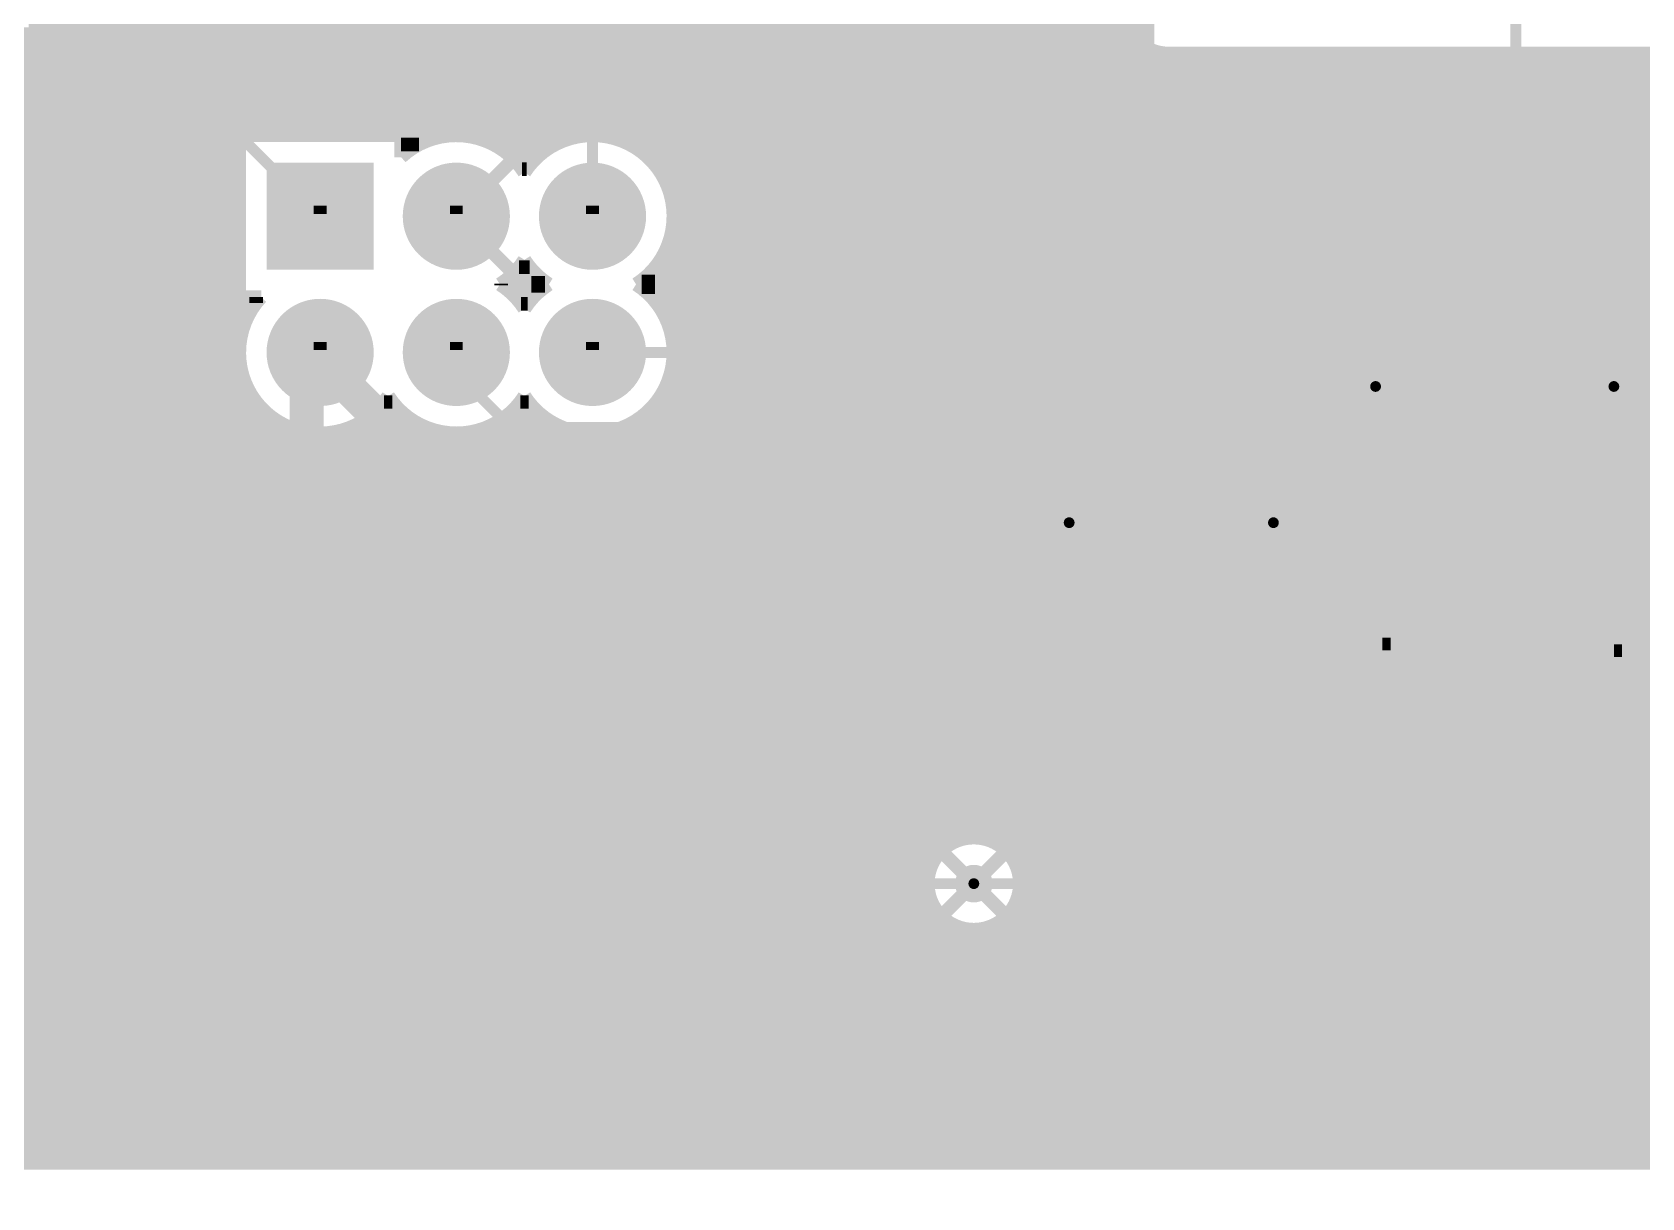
# Model space of a CAD drawing. Extents: x -20 to 155, y -91 to 215.
# Drawn here: x 74 to 104.03, y 101.08 to 122.81 of the extents above; entities that cross this region are included whole.
import ezdxf

# ---------------------------------------------------------------- set-up
doc = ezdxf.new("R2010")
doc.units = 0
doc.header["$MEASUREMENT"] = 0
doc.layers.get('0').update_dxf_attribs({"linetype": 'CONTINUOUS'})
for name, color, linetype in [('25-334-0_BOT', 7, 'CONTINUOUS'), ('25-334-0_DRD', 7, 'CONTINUOUS'), ('25-334-0_DRL', 2, 'CONTINUOUS'), ('25-334-0_IN1', 4, 'CONTINUOUS'), ('25-334-0_IN2', 3, 'CONTINUOUS'), ('25-334-0_SMB', 5, 'CONTINUOUS'), ('25-334-0_SMT', 10, 'CONTINUOUS'), ('25-334-0_SPT', 14, 'CONTINUOUS'), ('25-334-0_SSB', 9, 'CONTINUOUS'), ('25-334-0_SST', 12, 'CONTINUOUS'), ('25-334-0_TOP', 11, 'CONTINUOUS'), ('THRUHOLE_TAP', 15, 'CONTINUOUS')]:
    doc.layers.add(name, color=color, linetype=linetype)

# ---------------------------------------------------------------- blocks, each defined once
blk = doc.blocks.new('ROUND_31')
at = {"const_width": 0.99949}
blk.add_lwpolyline([(-0.499744, 0, 1), (0.499744, 0, 1)], format="xyb", close=True, dxfattribs=at)
blk = doc.blocks.new('SQUARE_32')
blk.add_solid([(0.99949, 0.99949), (0.99949, -0.99949), (-0.99949, 0.99949), (-0.99949, -0.99949)])
blk = doc.blocks.new('ROUND_64')
at = {"const_width": 0.35052}
blk.add_lwpolyline([(-0.17526, 0, 1), (0.17526, 0, 1)], format="xyb", close=True, dxfattribs=at)
blk = doc.blocks.new('ROUND_66')
at = {"const_width": 0.35052}
blk.add_lwpolyline([(-0.17526, 0, 1), (0.17526, 0, 1)], format="xyb", close=True, dxfattribs=at)
blk = doc.blocks.new('ROUND_80')
at = {"const_width": 0.54991}
blk.add_lwpolyline([(-0.274954, 0, 1), (0.274954, 0, 1)], format="xyb", close=True, dxfattribs=at)
blk = doc.blocks.new('ROUND_84')
at = {"const_width": 0.10033}
blk.add_lwpolyline([(-0.050164, 0, 1), (0.050164, 0, 1)], format="xyb", close=True, dxfattribs=at)
blk = doc.blocks.new('ROUND_87')
at = {"const_width": 0.10033}
blk.add_lwpolyline([(-0.050164, 0, 1), (0.050164, 0, 1)], format="xyb", close=True, dxfattribs=at)
blk = doc.blocks.new('ROUND_69')
at = {"const_width": 0.35052}
blk.add_lwpolyline([(-0.17526, 0, 1), (0.17526, 0, 1)], format="xyb", close=True, dxfattribs=at)
blk = doc.blocks.new('RECTANGLE_5')
blk.add_solid([(0.4826, 0.4064), (0.4826, -0.4064), (-0.4826, 0.4064), (-0.4826, -0.4064)])
blk = doc.blocks.new('RECTANGLE_13')
blk.add_solid([(0.63627, 0.51308), (0.63627, -0.51308), (-0.63627, 0.51308), (-0.63627, -0.51308)])
blk = doc.blocks.new('RECTANGLE_40')
blk.add_solid([(0.508, 0.635), (0.508, -0.635), (-0.508, 0.635), (-0.508, -0.635)])
blk = doc.blocks.new('RECTANGLE_44')
blk.add_solid([(0.4064, 0.4826), (0.4064, -0.4826), (-0.4064, 0.4826), (-0.4064, -0.4826)])
blk = doc.blocks.new('ROUND_75')
at = {"const_width": 0.10033}
blk.add_lwpolyline([(-0.050164, 0, 1), (0.050164, 0, 1)], format="xyb", close=True, dxfattribs=at)

msp = doc.modelspace()

# ---------------------------------------------------------------- linework, layer by layer
at = {"layer": '25-334-0_BOT', "const_width": 0.254}
for points in [[(74.0664, 136.29894), (74.0664, 101.727)], [(74.295, 136.29894), (74.295, 101.727)], [(74.5236, 136.29894), (74.5236, 101.727)], [(74.7522, 136.29894), (74.7522, 101.727)], [(74.9808, 136.29894), (74.9808, 101.727)], [(75.2094, 136.29894), (75.2094, 101.727)], [(75.438, 136.29894), (75.438, 101.727)], [(75.6666, 136.29894), (75.6666, 101.727)], [(75.8952, 136.29894), (75.8952, 101.727)], [(76.1238, 136.29894), (76.1238, 101.727)], [(76.3524, 136.29894), (76.3524, 101.727)], [(76.581, 136.29894), (76.581, 101.727)], [(76.8096, 136.29894), (76.8096, 101.727)], [(77.0382, 136.29894), (77.0382, 101.727)], [(77.2668, 136.29894), (77.2668, 101.727)], [(77.4954, 136.29894), (77.4954, 101.727)], [(77.724, 136.29894), (77.724, 101.727)], [(77.9526, 136.29894), (77.9526, 120.88876)], [(78.1812, 136.29894), (78.1812, 120.88876)], [(80.2386, 136.29894), (80.2386, 120.88876)], [(80.4672, 136.29894), (80.4672, 120.88876)], [(80.6958, 136.29894), (80.6958, 120.88876)], [(80.9244, 136.29894), (80.9244, 120.51538)], [(81.153, 136.29894), (81.153, 120.68048)], [(81.3816, 136.29894), (81.3816, 120.7897)], [(81.6102, 136.29894), (81.6102, 120.85574)], [(81.8388, 136.29894), (81.8388, 120.88622)], [(82.0674, 136.29894), (82.0674, 120.8786)], [(82.296, 136.29894), (82.296, 120.83796)], [(82.5246, 136.29894), (82.5246, 120.75922)], [(82.7532, 136.29894), (82.7532, 120.63222)], [(82.9818, 136.29894), (82.9818, 120.44426)], [(83.2104, 136.29894), (83.2104, 120.2309)], [(83.439, 136.29894), (83.439, 120.49506)], [(83.6676, 136.29894), (83.6676, 120.66524)], [(83.8962, 136.29894), (83.8962, 120.77954)], [(84.1248, 136.29894), (84.1248, 120.85066)], [(84.3534, 136.29894), (84.3534, 120.88368)], [(84.582, 136.29894), (84.582, 120.88114)], [(84.8106, 136.29894), (84.8106, 120.84558)], [(85.0392, 136.29894), (85.0392, 120.76938)], [(78.4098, 135.4201), (78.4098, 120.88876)], [(85.2678, 135.34644), (85.2678, 120.65)], [(87.3252, 134.90194), (87.3252, 101.727)], [(87.5538, 134.90194), (87.5538, 101.727)], [(87.7824, 134.90194), (87.7824, 101.727)], [(88.011, 134.90194), (88.011, 101.727)], [(89.8398, 134.90194), (89.8398, 101.727)], [(85.4964, 127.11938), (85.4964, 120.46966)], [(87.0966, 126.86792), (87.0966, 101.727)], [(78.6384, 126.80188), (78.6384, 120.88876)], [(78.867, 126.5682), (78.867, 120.88876)], [(80.01, 126.71806), (80.01, 120.88876)], [(85.725, 126.67488), (85.725, 120.1928)], [(86.868, 126.59614), (86.868, 101.727)], [(79.0956, 126.4539), (79.0956, 120.88876)], [(79.3242, 126.4158), (79.3242, 120.88876)], [(79.5528, 126.43866), (79.5528, 120.88876)], [(79.7814, 126.52756), (79.7814, 120.88876)], [(85.9536, 126.50724), (85.9536, 119.54764)], [(86.1822, 126.4285), (86.1822, 101.727)], [(86.4108, 126.41834), (86.4108, 101.727)], [(86.6394, 126.46914), (86.6394, 101.727)], [(88.2396, 123.91136), (88.2396, 101.727)], [(89.6112, 123.97994), (89.6112, 101.727)], [(88.4682, 123.71832), (88.4682, 101.727)], [(88.6968, 123.62688), (88.6968, 101.727)], [(88.9254, 123.60148), (88.9254, 101.727)], [(89.154, 123.63958), (89.154, 101.727)], [(89.3826, 123.75134), (89.3826, 101.727)], [(90.0684, 123.38558), (90.0684, 101.727)], [(90.297, 123.13412), (90.297, 101.727)], [(90.5256, 123.01474), (90.5256, 101.727)], [(90.7542, 122.96902), (90.7542, 107.20832)], [(90.9828, 122.9868), (90.9828, 107.56138)], [(91.2114, 122.9995), (91.2114, 107.71378)], [(91.44, 122.9995), (91.44, 107.78236)], [(91.6686, 122.9995), (91.6686, 107.7849)], [(91.8972, 122.9995), (91.8972, 107.72394)], [(92.1258, 122.9995), (92.1258, 107.58424)], [(92.3544, 122.9995), (92.3544, 107.27436)], [(92.583, 122.9995), (92.583, 101.727)], [(92.8116, 122.9995), (92.8116, 101.727)], [(93.0402, 122.9995), (93.0402, 101.727)], [(93.2688, 122.9995), (93.2688, 101.727)], [(93.4974, 122.9995), (93.4974, 101.727)], [(93.726, 122.9995), (93.726, 101.727)], [(93.9546, 122.9995), (93.9546, 101.727)], [(94.1832, 122.9995), (94.1832, 101.727)], [(94.2721, 122.9995), (94.60738, 122.66422)], [(94.49816, 122.77344), (58.80608, 122.77344)], [(94.4118, 122.8598), (94.4118, 101.727)], [(94.7547, 122.54484), (59.1312, 122.54484)], [(94.6404, 122.63374), (94.6404, 101.727)], [(94.869, 122.48388), (94.869, 101.727)], [(95.0976, 122.42038), (95.0976, 101.727)], [(108.52912, 122.4153), (95.1992, 122.4153)], [(95.3262, 122.4153), (95.3262, 101.727)], [(95.5548, 122.4153), (95.5548, 101.727)], [(95.7834, 122.4153), (95.7834, 101.727)], [(96.012, 122.4153), (96.012, 101.727)], [(96.2406, 122.4153), (96.2406, 101.727)], [(96.4692, 122.4153), (96.4692, 101.727)], [(96.6978, 122.4153), (96.6978, 101.727)], [(96.9264, 122.4153), (96.9264, 101.727)], [(97.155, 122.4153), (97.155, 101.727)], [(97.3836, 122.4153), (97.3836, 101.727)], [(97.6122, 122.4153), (97.6122, 101.727)], [(97.8408, 122.4153), (97.8408, 101.727)], [(98.0694, 122.4153), (98.0694, 101.727)], [(98.298, 122.4153), (98.298, 101.727)], [(98.5266, 122.4153), (98.5266, 101.727)], [(98.7552, 122.4153), (98.7552, 101.727)], [(98.9838, 122.4153), (98.9838, 101.727)], [(99.2124, 122.4153), (99.2124, 101.727)], [(99.441, 122.4153), (99.441, 101.727)], [(99.6696, 122.4153), (99.6696, 101.727)], [(99.8982, 122.4153), (99.8982, 101.727)], [(100.1268, 122.4153), (100.1268, 101.727)], [(100.3554, 122.4153), (100.3554, 101.727)], [(100.584, 122.4153), (100.584, 101.727)], [(100.8126, 122.4153), (100.8126, 101.727)], [(101.0412, 122.4153), (101.0412, 101.727)], [(101.2698, 122.4153), (101.2698, 101.727)], [(101.4984, 122.4153), (101.4984, 101.727)], [(101.727, 122.4153), (101.727, 101.727)], [(101.9556, 122.4153), (101.9556, 101.727)], [(102.1842, 122.4153), (102.1842, 101.727)], [(102.4128, 122.4153), (102.4128, 101.727)], [(102.6414, 122.4153), (102.6414, 101.727)], [(102.87, 122.4153), (102.87, 101.727)], [(103.0986, 122.4153), (103.0986, 101.727)], [(103.3272, 122.4153), (103.3272, 101.727)], [(103.5558, 122.4153), (103.5558, 101.727)], [(103.7844, 122.4153), (103.7844, 101.727)], [(104.013, 122.4153), (104.013, 101.727)], [(114.427, 122.31624), (59.27598, 122.31624)], [(114.427, 122.08764), (59.33948, 122.08764)], [(114.427, 121.85904), (59.33694, 121.85904)], [(114.427, 121.63044), (59.27344, 121.63044)], [(114.427, 121.17324), (58.78576, 121.17324)], [(114.427, 121.40184), (59.12358, 121.40184)], [(114.427, 120.94464), (45.72, 120.94464)], [(80.88376, 120.88876), (77.86624, 120.88876), (77.86624, 117.87124)], [(80.88376, 120.88876), (80.88376, 120.47982)], [(77.86624, 120.71604), (45.72, 120.71604)], [(81.2165, 120.71604), (80.88376, 120.71604)], [(83.7565, 120.71604), (82.6135, 120.71604)], [(114.427, 120.71604), (85.1535, 120.71604)], [(77.86624, 120.48744), (45.72, 120.48744)], [(82.9818, 120.4468), (81.915, 119.38)], [(83.43138, 120.48744), (82.93862, 120.48744)], [(114.427, 120.48744), (85.47862, 120.48744)], [(77.86624, 120.25884), (45.72, 120.25884)], [(77.86624, 120.03024), (45.72, 120.03024)], [(83.22818, 120.25884), (83.13928, 120.25884)], [(114.427, 120.25884), (85.67928, 120.25884)], [(114.427, 120.03024), (85.8139, 120.03024)], [(77.86624, 119.80164), (45.72, 119.80164)], [(114.427, 119.80164), (85.9028, 119.80164)], [(77.86624, 119.57304), (45.72, 119.57304)], [(82.9818, 118.3132), (81.915, 119.38)], [(114.427, 119.57304), (85.95106, 119.57304)], [(77.86624, 119.34444), (51.5366, 119.34444)], [(77.86624, 119.11584), (51.71948, 119.11584)], [(114.427, 119.11584), (85.93836, 119.11584)], [(85.9536, 119.21236), (85.9536, 117.00764)], [(114.427, 119.34444), (85.96122, 119.34444)], [(77.86624, 118.88724), (51.80584, 118.88724)], [(129.65176, 118.88724), (85.87994, 118.88724)], [(77.86624, 118.65864), (51.82616, 118.65864)], [(83.2104, 118.5291), (83.2104, 117.6909)], [(85.725, 118.5672), (85.725, 117.6528)], [(129.88036, 118.65864), (85.77834, 118.65864)], [(77.86624, 118.20144), (51.66614, 118.20144)], [(77.86624, 118.43004), (51.78298, 118.43004)], [(83.51266, 118.20144), (82.8548, 118.20144)], [(82.9818, 118.3132), (82.9818, 117.90426)], [(83.28406, 118.43004), (83.08594, 118.43004)], [(83.439, 118.26494), (83.439, 117.95506)], [(130.33756, 118.20144), (85.3948, 118.20144)], [(85.4964, 118.2878), (85.4964, 117.92966)], [(130.10896, 118.43004), (85.62594, 118.43004)], [(77.86624, 117.97284), (51.4223, 117.97284)], [(78.27518, 117.87124), (77.86624, 117.87124)], [(77.9526, 117.87124), (77.9526, 117.34038)], [(78.1812, 117.87124), (78.1812, 117.76202)], [(82.7532, 118.12524), (82.7532, 118.09222)], [(83.45932, 117.97284), (82.91068, 117.97284)], [(130.56616, 117.97284), (85.45068, 117.97284)], [(78.1685, 117.74424), (45.72, 117.74424)], [(83.2485, 117.74424), (83.1215, 117.74424)], [(130.79476, 117.74424), (85.6615, 117.74424)], [(78.02626, 117.51564), (45.72, 117.51564)], [(77.93482, 117.28704), (45.72, 117.28704)], [(131.02336, 117.51564), (85.80374, 117.51564)], [(131.25196, 117.28704), (85.89518, 117.28704)], [(77.88148, 117.05844), (45.72, 117.05844)], [(131.48056, 117.05844), (85.94598, 117.05844)], [(77.86624, 116.82984), (45.72, 116.82984)], [(85.9536, 116.67236), (85.9536, 101.727)], [(131.70916, 116.82984), (85.96122, 116.82984)], [(77.88656, 116.60124), (45.72, 116.60124)], [(77.9399, 116.37264), (45.72, 116.37264)], [(132.16636, 116.37264), (85.88756, 116.37264)], [(131.93776, 116.60124), (85.94344, 116.60124)], [(78.03642, 116.14404), (56.50484, 116.14404)], [(77.9526, 116.33962), (77.9526, 101.727)], [(132.39496, 116.14404), (85.79358, 116.14404)], [(78.18374, 115.91544), (56.68772, 115.91544)], [(78.1812, 115.91798), (78.1812, 101.727)], [(80.4672, 115.80114), (80.4672, 101.727)], [(80.72374, 115.91544), (80.56626, 115.91544)], [(80.6958, 115.951), (80.6958, 101.727)], [(82.9818, 115.7732), (82.9818, 101.727)], [(83.26374, 115.91544), (83.10626, 115.91544)], [(83.2104, 115.9891), (83.2104, 101.727)], [(132.62356, 115.91544), (85.64626, 115.91544)], [(85.725, 116.0272), (85.725, 101.727)], [(78.40218, 115.68684), (56.77408, 115.68684)], [(78.77048, 115.45824), (56.7944, 115.45824)], [(78.4098, 115.68176), (78.4098, 101.727)], [(78.6384, 115.52428), (78.6384, 101.727)], [(81.31048, 115.45824), (79.97952, 115.45824)], [(80.01, 115.47094), (80.01, 101.727)], [(80.2386, 115.60302), (80.2386, 101.727)], [(80.94218, 115.68684), (80.34528, 115.68684)], [(80.9244, 115.70208), (80.9244, 101.727)], [(81.153, 115.53952), (81.153, 101.727)], [(83.85048, 115.45824), (82.51952, 115.45824)], [(82.5246, 115.46078), (82.5246, 101.727)], [(82.7532, 115.58524), (82.7532, 101.727)], [(83.48218, 115.68684), (82.88528, 115.68684)], [(83.439, 115.72494), (83.439, 101.727)], [(83.6676, 115.55476), (83.6676, 101.727)], [(133.08076, 115.45824), (85.05952, 115.45824)], [(85.2678, 115.57), (85.2678, 101.727)], [(132.85216, 115.68684), (85.42528, 115.68684)], [(85.4964, 115.7478), (85.4964, 101.727)], [(133.30936, 115.22964), (56.75122, 115.22964)], [(78.867, 115.42014), (78.867, 101.727)], [(79.0956, 115.35664), (79.0956, 101.727)], [(79.3242, 115.33378), (79.3242, 101.727)], [(79.5528, 115.3414), (79.5528, 101.727)], [(79.7814, 115.38712), (79.7814, 101.727)], [(81.3816, 115.4303), (81.3816, 101.727)], [(81.6102, 115.36172), (81.6102, 101.727)], [(81.8388, 115.33378), (81.8388, 101.727)], [(82.0674, 115.33886), (82.0674, 101.727)], [(82.296, 115.3795), (82.296, 101.727)], [(83.8962, 115.43792), (83.8962, 101.727)], [(84.1248, 115.36934), (84.1248, 101.727)], [(84.3534, 115.33632), (84.3534, 101.727)], [(84.582, 115.33632), (84.582, 101.727)], [(84.8106, 115.37442), (84.8106, 101.727)], [(85.0392, 115.45062), (85.0392, 101.727)], [(133.53796, 115.00104), (56.63438, 115.00104)], [(133.76656, 114.77244), (56.39054, 114.77244)], [(133.99516, 114.54384), (55.02148, 114.54384)], [(134.22376, 114.31524), (55.28818, 114.31524)], [(134.45236, 114.08664), (55.41518, 114.08664)], [(134.68096, 113.85804), (55.46344, 113.85804)], [(135.13816, 113.40084), (55.372, 113.40084)], [(134.90956, 113.62944), (55.45074, 113.62944)], [(135.36676, 113.17224), (55.20182, 113.17224)], [(135.59536, 112.94364), (54.737, 112.94364)], [(135.82396, 112.71504), (45.72, 112.71504)], [(136.05256, 112.48644), (45.72, 112.48644)], [(136.28116, 112.25784), (45.72, 112.25784)], [(136.50976, 112.02924), (45.72, 112.02924)], [(136.73836, 111.80064), (45.72, 111.80064)], [(136.96696, 111.57204), (45.72, 111.57204)], [(137.19556, 111.34344), (45.72, 111.34344)], [(137.42416, 111.11484), (45.72, 111.11484)], [(137.65276, 110.88624), (57.0738, 110.88624)], [(137.88136, 110.65764), (57.26176, 110.65764)], [(138.10996, 110.42904), (57.35066, 110.42904)], [(138.33856, 110.20044), (57.37098, 110.20044)], [(138.56716, 109.97184), (57.33034, 109.97184)], [(139.02436, 109.51464), (56.97982, 109.51464)], [(138.79576, 109.74324), (57.21604, 109.74324)], [(139.25296, 109.28604), (45.72, 109.28604)], [(139.48156, 109.05744), (45.72, 109.05744)], [(139.71016, 108.82884), (45.72, 108.82884)], [(139.93876, 108.60024), (45.72, 108.60024)], [(139.954, 108.37164), (45.72, 108.37164)], [(139.954, 108.14304), (45.72, 108.14304)], [(139.954, 107.91444), (45.72, 107.91444)], [(91.15298, 107.68584), (45.72, 107.68584)], [(139.954, 107.68584), (91.97848, 107.68584)], [(90.88628, 107.45724), (45.72, 107.45724)], [(138.70178, 107.45724), (92.24518, 107.45724)], [(90.76182, 107.22864), (45.72, 107.22864)], [(138.4046, 107.22864), (92.37218, 107.22864)], [(90.71102, 107.00004), (45.72, 107.00004)], [(90.72372, 106.77144), (45.72, 106.77144)], [(138.21156, 106.77144), (92.40774, 106.77144)], [(138.26998, 107.00004), (92.42044, 107.00004)], [(90.80246, 106.54284), (45.72, 106.54284)], [(90.7542, 106.65968), (90.7542, 101.727)], [(138.21664, 106.54284), (92.329, 106.54284)], [(92.3544, 106.59364), (92.3544, 101.727)], [(90.97264, 106.31424), (45.72, 106.31424)], [(90.9828, 106.30662), (90.9828, 101.727)], [(91.2114, 106.15422), (91.2114, 101.727)], [(92.1258, 106.28376), (92.1258, 101.727)], [(138.2395, 106.31424), (92.15882, 106.31424)], [(91.44, 106.08564), (45.72, 106.08564)], [(138.2395, 105.85704), (45.72, 105.85704)], [(91.44, 106.08564), (91.44, 101.727)], [(91.6686, 106.0831), (91.6686, 101.727)], [(138.2395, 106.08564), (91.694, 106.08564)], [(91.8972, 106.14152), (91.8972, 101.727)], [(138.2395, 105.62844), (45.72, 105.62844)], [(138.2395, 105.39984), (45.72, 105.39984)], [(138.2395, 105.17124), (45.72, 105.17124)], [(138.2395, 104.94264), (45.72, 104.94264)], [(138.2395, 104.71404), (45.72, 104.71404)], [(138.2395, 104.48544), (45.72, 104.48544)], [(138.2395, 104.25684), (53.75148, 104.25684)], [(138.2395, 104.02824), (54.01818, 104.02824)], [(138.2395, 103.79964), (54.14518, 103.79964)], [(138.20902, 103.57104), (54.19344, 103.57104)], [(138.22172, 103.34244), (54.18074, 103.34244)], [(138.47064, 102.88524), (53.93182, 102.88524)], [(138.30046, 103.11384), (54.102, 103.11384)], [(138.938, 102.65664), (53.467, 102.65664)], [(139.954, 102.42804), (56.37276, 102.42804)], [(139.954, 102.19944), (56.59628, 102.19944)], [(139.954, 101.97084), (56.70296, 101.97084)], [(139.954, 101.74224), (56.73598, 101.74224)], [(139.954, 101.727), (69.85, 101.727)]]:
    msp.add_lwpolyline(points, dxfattribs=at)
for points in [[(94.615, 122.6566, 0.1989124), (95.1992, 122.41462)], [(81.915, 120.88876, 0.190565), (80.88301, 120.48062)], [(83.185, 120.1928, 0.2557369), (81.915, 120.88783)], [(84.455, 120.88876, 0.2557373), (83.18421, 120.1933)], [(85.96376, 119.38, 0.4142136), (84.455, 120.88876)], [(85.2678, 118.11, 0.2557369), (85.96283, 119.38)], [(82.7278, 118.11, 0.1084649), (83.185, 118.5672)], [(83.185, 118.5672, 0.1084649), (83.6422, 118.11)], [(78.27518, 117.87124, 0.1905648), (77.86733, 116.84)], [(83.185, 117.6528, 0.1084649), (82.7278, 118.11)], [(83.6422, 118.11, 0.1084649), (83.185, 117.6528)], [(85.96376, 116.84, 0.2557371), (85.2683, 118.11079)], [(77.86624, 116.84, 0.4142136), (79.375, 115.33124)], [(84.455, 115.33124, 0.4142136), (85.96376, 116.84)], [(79.375, 115.33124, 0.2557368), (80.64579, 116.0267)], [(80.645, 116.0272, 0.2557369), (81.915, 115.33217)], [(81.915, 115.33124, 0.2557368), (83.18579, 116.0267)], [(83.185, 116.0272, 0.2557369), (84.455, 115.33217)], [(91.567, 107.79252, 0.4142136), (90.70848, 106.934)], [(92.42552, 106.934, 0.4142136), (91.567, 107.79252)], [(90.70848, 106.934, 0.4142136), (91.567, 106.07548)], [(91.567, 106.07548, 0.4142136), (92.42552, 106.934)]]:
    msp.add_lwpolyline(points, format="xyb", dxfattribs=at)
at = {"layer": '25-334-0_DRD', "const_width": 0.254}
for points in [[(78.74, 120.015), (78.74, 118.745)], [(80.01, 120.015), (78.74, 120.015)], [(79.375, 120.015), (79.375, 118.745)], [(80.01, 118.745), (80.01, 120.015)], [(81.28, 120.015), (81.28, 118.745)], [(82.55, 120.015), (81.28, 120.015)], [(81.915, 120.015), (81.915, 118.745)], [(82.55, 118.745), (82.55, 120.015)], [(83.82, 120.015), (83.82, 118.745)], [(85.09, 120.015), (83.82, 120.015)], [(84.455, 120.015), (84.455, 118.745)], [(85.09, 118.745), (85.09, 120.015)], [(80.01, 119.38), (78.74, 119.38)], [(82.55, 119.38), (81.28, 119.38)], [(85.09, 119.38), (83.82, 119.38)], [(78.74, 118.745), (80.01, 118.745)], [(81.28, 118.745), (82.55, 118.745)], [(83.82, 118.745), (85.09, 118.745)], [(78.74, 117.475), (78.74, 116.205)], [(80.01, 117.475), (78.74, 117.475)], [(79.375, 117.475), (79.375, 116.205)], [(80.01, 116.205), (80.01, 117.475)], [(81.28, 117.475), (81.28, 116.205)], [(82.55, 117.475), (81.28, 117.475)], [(81.915, 117.475), (81.915, 116.205)], [(82.55, 116.205), (82.55, 117.475)], [(83.82, 117.475), (83.82, 116.205)], [(85.09, 117.475), (83.82, 117.475)], [(84.455, 117.475), (84.455, 116.205)], [(85.09, 116.205), (85.09, 117.475)], [(80.01, 116.84), (78.74, 116.84)], [(82.55, 116.84), (81.28, 116.84)], [(85.09, 116.84), (83.82, 116.84)], [(99.695, 116.84), (98.425, 115.57)], [(99.695, 115.57), (98.425, 116.84)], [(99.695, 116.84), (98.425, 115.57)], [(99.695, 115.57), (98.425, 116.84)], [(104.14, 116.84), (102.87, 115.57)], [(104.14, 115.57), (102.87, 116.84)], [(78.74, 116.205), (80.01, 116.205)], [(81.28, 116.205), (82.55, 116.205)], [(83.82, 116.205), (85.09, 116.205)], [(93.98, 114.3), (92.71, 113.03)], [(93.98, 113.03), (92.71, 114.3)], [(97.79, 114.3), (96.52, 113.03)], [(97.79, 113.03), (96.52, 114.3)], [(97.79, 114.3), (96.52, 113.03)], [(97.79, 113.03), (96.52, 114.3)], [(92.202, 107.569), (90.932, 106.299)], [(92.202, 106.299), (90.932, 107.569)]]:
    msp.add_lwpolyline(points, dxfattribs=at)
at = {"layer": '25-334-0_IN1'}
for points, const_width in [([(79.375, 116.84), (79.121, 116.586), (79.121, 110.744), (61.976, 93.599), (46.863, 93.599), (44.958, 91.694), (44.958, 78.74), (41.8592, 75.6412), (31.6992, 75.6412)], 0.635), ([(91.567, 106.934), (77.089, 106.934), (60.198, 90.043), (59.69, 90.043)], 0.2032)]:
    msp.add_lwpolyline(points, dxfattribs=dict(at, const_width=const_width))
at = {"layer": '25-334-0_SSB', "const_width": 0.1524}
for points in [[(84.16544, 122.53468), (79.66456, 122.53468), (74.27468, 122.53468), (74.27468, 113.68532), (76.42352, 113.68532)], [(79.66456, 122.53468), (79.66456, 121.88444)], [(87.40394, 113.68532), (89.55532, 113.68532), (89.55532, 122.53468), (84.16544, 122.53468), (84.16544, 121.88444), (89.10574, 121.88444), (88.50376, 121.285), (88.50376, 114.935)], [(75.3237, 114.935), (88.50376, 114.935), (89.10574, 114.33556), (74.72426, 114.33556), (75.3237, 114.935), (75.3237, 121.285), (74.72426, 121.88444), (74.72426, 114.33556)], [(75.3237, 121.285), (79.66456, 121.285), (79.66456, 121.88444), (74.72426, 121.88444)], [(88.50376, 121.285), (84.16544, 121.285), (84.16544, 121.88444)], [(89.10574, 121.88444), (89.10574, 114.33556)], [(79.25562, 119.26062), (79.05496, 119.05996), (79.05496, 119.70004), (79.25562, 119.49938), (79.25562, 119.26062), (79.49438, 119.26062), (79.69504, 119.05996), (79.05496, 119.05996)], [(81.79562, 119.26062), (81.59496, 119.05996), (81.59496, 119.70004), (81.79562, 119.49938), (81.79562, 119.26062), (82.03438, 119.26062), (82.23504, 119.05996), (81.59496, 119.05996)], [(84.33562, 119.26062), (84.13496, 119.05996), (84.13496, 119.70004), (84.33562, 119.49938), (84.33562, 119.26062), (84.57438, 119.26062), (84.77504, 119.05996), (84.13496, 119.05996)], [(79.49438, 119.26062), (79.49438, 119.49938), (79.69504, 119.70004), (79.05496, 119.70004)], [(79.25562, 119.49938), (79.49438, 119.49938)], [(79.69504, 119.05996), (79.69504, 119.70004)], [(82.03438, 119.26062), (82.03438, 119.49938), (82.23504, 119.70004), (81.59496, 119.70004)], [(81.79562, 119.49938), (82.03438, 119.49938)], [(82.23504, 119.05996), (82.23504, 119.70004)], [(84.57438, 119.26062), (84.57438, 119.49938), (84.77504, 119.70004), (84.13496, 119.70004)], [(84.33562, 119.49938), (84.57438, 119.49938)], [(84.77504, 119.05996), (84.77504, 119.70004)], [(79.25562, 116.72062), (79.05496, 116.51996), (79.05496, 117.16004), (79.25562, 116.95938), (79.25562, 116.72062), (79.49438, 116.72062), (79.69504, 116.51996), (79.05496, 116.51996)], [(79.49438, 116.72062), (79.49438, 116.95938), (79.69504, 117.16004), (79.05496, 117.16004)], [(79.69504, 116.51996), (79.69504, 117.16004)], [(81.79562, 116.72062), (81.59496, 116.51996), (81.59496, 117.16004), (81.79562, 116.95938), (81.79562, 116.72062), (82.03438, 116.72062), (82.23504, 116.51996), (81.59496, 116.51996)], [(82.03438, 116.72062), (82.03438, 116.95938), (82.23504, 117.16004), (81.59496, 117.16004)], [(82.23504, 116.51996), (82.23504, 117.16004)], [(84.33562, 116.72062), (84.13496, 116.51996), (84.13496, 117.16004), (84.33562, 116.95938), (84.33562, 116.72062), (84.57438, 116.72062), (84.77504, 116.51996), (84.13496, 116.51996)], [(84.57438, 116.72062), (84.57438, 116.95938), (84.77504, 117.16004), (84.13496, 117.16004)], [(84.77504, 116.51996), (84.77504, 117.16004)], [(79.25562, 116.95938), (79.49438, 116.95938)], [(81.79562, 116.95938), (82.03438, 116.95938)], [(84.33562, 116.95938), (84.57438, 116.95938)], [(77.07376, 113.68532), (81.58988, 113.68532)], [(82.24012, 113.68532), (86.7537, 113.68532)]]:
    msp.add_lwpolyline(points, dxfattribs=at)
for points in [[(76.42352, 113.68532, 0.3400612), (76.74864, 113.4364)], [(76.74864, 113.43386, 0.3400608), (77.07376, 113.68532)], [(81.58988, 113.68532, 0.4142136), (81.915, 113.3602)], [(81.915, 113.3602, 0.4142136), (82.24012, 113.68532)], [(86.7537, 113.68532, 0.3400612), (87.07882, 113.4364)], [(87.07882, 113.43386, 0.3400608), (87.40394, 113.68532)]]:
    msp.add_lwpolyline(points, format="xyb", dxfattribs=at)
at = {"layer": '25-334-0_SST', "const_width": 0.1524}
for points in [[(100.86594, 119.59082), (100.86594, 119.23522), (101.03612, 119.11584), (101.20376, 119.11584), (101.37394, 119.23522), (101.37394, 119.59082), (100.35794, 119.59082)], [(100.86594, 119.29364), (100.35794, 119.11584)], [(100.52812, 118.75262), (100.35794, 118.69166), (100.35794, 118.33606), (100.52812, 118.27764), (100.86594, 118.27764), (101.03612, 118.39702), (101.03612, 118.75262), (101.37394, 118.75262), (101.37394, 118.27764)], [(100.86594, 117.85346), (100.86594, 117.49786), (100.69576, 117.43944), (100.52812, 117.43944), (100.35794, 117.49786), (100.35794, 117.85346), (100.52812, 117.91442), (100.69576, 117.91442), (101.37394, 117.67566)], [(102.4255, 117.0305), (99.5045, 117.0305), (99.5045, 115.3922), (102.4255, 115.3922), (102.4255, 117.0305)], [(106.8705, 117.0305), (103.9495, 117.0305), (103.9495, 115.3922), (106.8705, 115.3922), (106.8705, 117.0305)], [(93.53042, 115.01628), (93.53042, 114.66068), (93.69806, 114.5413), (93.86824, 114.5413), (94.03842, 114.66068), (94.03842, 115.01628), (93.02242, 115.01628)], [(93.53042, 114.7191), (93.02242, 114.5413)], [(97.08642, 114.88928), (97.08642, 114.53368), (97.25406, 114.4143), (97.42424, 114.4143), (97.59442, 114.53368), (97.59442, 114.88928), (96.57842, 114.88928)], [(102.997, 114.681), (98.933, 114.681), (98.933, 110.109), (100.711, 110.109), (100.965, 110.363), (101.219, 110.109), (102.997, 110.109), (102.997, 114.681)], [(107.442, 114.681), (103.378, 114.681), (103.378, 110.109), (105.156, 110.109), (105.41, 110.363), (105.664, 110.109), (107.442, 110.109), (107.442, 114.681)], [(97.08642, 114.5921), (96.57842, 114.4143)], [(93.53042, 114.11966), (93.53042, 113.76406), (93.36024, 113.7031), (93.19006, 113.7031), (93.02242, 113.76406), (93.02242, 114.11966), (93.19006, 114.17808), (93.36024, 114.17808), (94.03842, 113.94186)], [(96.57842, 113.9317), (97.59442, 113.5761), (97.59442, 114.05108)], [(94.1705, 110.2995), (94.1705, 113.2205), (92.5322, 113.2205), (92.5322, 110.2995), (94.1705, 110.2995)], [(97.9805, 110.2995), (97.9805, 113.2205), (96.3422, 113.2205), (96.3422, 110.2995), (97.9805, 110.2995)], [(99.43084, 112.48136), (99.2632, 112.42294), (99.2632, 112.18418), (99.43084, 112.12576), (99.60102, 112.00638), (100.10902, 112.00638), (100.2792, 112.06734), (100.2792, 112.42294), (100.10902, 112.48136), (99.43084, 112.48136)], [(99.60102, 112.24514), (99.2632, 112.00638)], [(103.74884, 112.35436), (103.5812, 112.29594), (103.5812, 112.05718), (103.74884, 111.99876), (103.91902, 111.87938), (104.42702, 111.87938), (104.5972, 111.94034), (104.5972, 112.29594), (104.42702, 112.35436), (103.74884, 112.35436)], [(103.91902, 112.11814), (103.5812, 111.87938)], [(99.2632, 111.28756), (99.2632, 111.52378)], [(99.2632, 111.40694), (100.2792, 111.40694), (100.10902, 111.52378)], [(103.5812, 111.16056), (103.5812, 111.39678)], [(103.5812, 111.27994), (104.5972, 111.27994), (104.42702, 111.39678)], [(99.43084, 110.92434), (99.2632, 110.80496), (99.2632, 110.56874), (99.43084, 110.44936), (99.60102, 110.44936), (99.93884, 110.68558), (100.2792, 110.44936), (100.2792, 110.92434)], [(104.0892, 110.73638), (104.0892, 110.38078), (103.91902, 110.32236), (103.74884, 110.32236), (103.5812, 110.38078), (103.5812, 110.73638), (103.74884, 110.79734), (103.91902, 110.79734), (104.5972, 110.55858)], [(92.71, 109.728), (93.98, 109.728), (94.234, 109.474), (94.234, 106.172), (92.456, 106.172), (92.456, 109.474), (92.71, 109.728)], [(96.52, 109.728), (97.79, 109.728), (98.044, 109.474), (98.044, 106.172), (96.266, 106.172), (96.266, 109.474), (96.52, 109.728)], [(100.33, 109.728), (101.6, 109.728), (101.854, 109.474), (101.854, 106.172), (100.076, 106.172), (100.076, 109.474), (100.33, 109.728)], [(102.25786, 108.966), (102.25786, 108.6104), (102.59568, 108.49102), (102.93604, 108.49102), (103.27386, 108.6104), (103.27386, 108.966)], [(102.25786, 108.90758), (103.27386, 108.90758)], [(92.456, 108.204), (94.234, 108.204)], [(96.266, 108.204), (98.044, 108.204)], [(100.076, 108.204), (101.854, 108.204)], [(102.25786, 107.71378), (102.25786, 108.1278), (103.27386, 108.1278)], [(102.42804, 107.34802), (102.25786, 107.2896), (102.25786, 106.934), (102.42804, 106.87558), (102.76586, 106.87558), (102.93604, 106.99242), (102.93604, 107.34802), (103.27386, 107.34802), (103.27386, 106.87558)], [(92.73286, 105.791), (92.73286, 105.4354), (93.07068, 105.31602), (93.41104, 105.31602), (93.74886, 105.4354), (93.74886, 105.791)], [(92.73286, 105.73258), (93.74886, 105.73258)], [(96.54286, 105.791), (96.54286, 105.4354), (96.88068, 105.31602), (97.22104, 105.31602), (97.55886, 105.4354), (97.55886, 105.791)], [(96.54286, 105.73258), (97.55886, 105.73258)], [(101.7905, 102.6795), (101.7905, 105.6005), (100.1522, 105.6005), (100.1522, 102.6795), (101.7905, 102.6795)], [(102.80142, 105.23728), (102.80142, 104.88168), (102.96906, 104.7623), (103.13924, 104.7623), (103.30942, 104.88168), (103.30942, 105.23728), (102.29342, 105.23728)], [(92.73286, 104.53878), (92.73286, 104.9528), (93.74886, 104.9528)], [(96.54286, 104.53878), (96.54286, 104.9528), (97.55886, 104.9528)], [(102.80142, 104.9401), (102.29342, 104.7623)], [(92.73286, 103.70058), (92.73286, 104.17302), (93.41104, 103.70058), (93.57868, 103.70058), (93.74886, 103.759), (93.74886, 104.1146), (93.57868, 104.17302)], [(96.71304, 104.17302), (96.54286, 104.05618), (96.54286, 103.81742), (96.71304, 103.70058), (96.88068, 103.70058), (97.22104, 103.9368), (97.55886, 103.70058), (97.55886, 104.17302)], [(102.46106, 104.39908), (102.29342, 104.34066), (102.29342, 103.98506), (102.46106, 103.9241), (102.80142, 103.9241), (102.96906, 104.04348), (102.96906, 104.39908), (103.30942, 104.39908), (103.30942, 103.9241)], [(102.46106, 103.56088), (102.29342, 103.50246), (102.29342, 103.14686), (102.46106, 103.0859), (102.80142, 103.0859), (102.96906, 103.20528), (102.96906, 103.56088), (103.30942, 103.56088), (103.30942, 103.0859)]]:
    msp.add_lwpolyline(points, dxfattribs=at)
at = {"layer": '25-334-0_TOP'}
for points, const_width in [([(90.11158, 133.92658), (90.11158, 132.64388), (90.805, 131.953), (91.948, 131.953), (92.71, 131.191), (92.71, 122.428), (85.725, 115.443), (82.931, 115.443), (81.915, 116.459), (81.915, 116.84)], 0.2032), ([(84.455, 116.84), (85.979, 116.84), (92.202, 123.063), (92.202, 131.064), (91.821, 131.445), (90.678, 131.445), (89.6112, 132.50926), (89.6112, 133.92658)], 0.2032), ([(90.61196, 133.92658), (90.61196, 132.7785), (90.932, 132.461), (99.695, 132.461), (101.6762, 130.4798), (101.6762, 116.205)], 0.2032), ([(88.265, 130.2512), (88.6968, 130.2512), (89.281, 129.667), (89.281, 126.238), (84.455, 121.412), (84.455, 119.38)], 0.2032), ([(77.44968, 128.84658), (77.44968, 121.30278), (79.375, 119.38)], 0.2032), ([(79.375, 116.84), (79.375, 116.713), (82.042, 114.046), (86.868, 114.046), (94.615, 121.793), (94.615, 125.0188), (94.615, 123.825)], 0.635), ([(101.6762, 116.205), (101.981, 115.9002), (101.981, 113.538)], 0.635), ([(99.949, 113.538), (99.949, 113.665), (99.06, 114.554), (99.06, 116.205), (100.2538, 116.205)], 0.3048), ([(100.2538, 116.205), (99.06, 116.205)], 0.3048), ([(99.06, 116.205), (100.2538, 116.205)], 0.3048), ([(103.505, 116.205), (103.505, 114.427), (104.394, 113.538)], 0.3048), ([(104.6988, 116.205), (103.505, 116.205)], 0.3048), ([(93.345, 112.4712), (93.345, 113.665)], 0.3048), ([(97.155, 112.4712), (97.155, 113.665)], 0.3048), ([(97.155, 113.665), (97.155, 112.4712)], 0.3048), ([(100.965, 111.252), (100.965, 108.966)], 0.635), ([(93.345, 111.0488), (93.345, 108.966)], 0.635), ([(97.155, 111.0488), (97.155, 108.966)], 0.635), ([(100.965, 103.4288), (98.5012, 103.4288), (97.155, 104.775), (97.155, 106.934)], 0.635), ([(100.965, 106.934), (100.965, 104.8512)], 0.635), ([(93.345, 106.934), (91.567, 106.934)], 0.2032), ([(105.41, 103.4288), (100.965, 103.4288)], 0.635)]:
    msp.add_lwpolyline(points, dxfattribs=dict(at, const_width=const_width))

# ---------------------------------------------------------------- block references
at = {"layer": '25-334-0_BOT'}
for name, p in [('SQUARE_32', (79.375, 119.38)), ('ROUND_31', (81.915, 119.38)), ('ROUND_31', (84.455, 119.38)), ('ROUND_31', (79.375, 116.84)), ('ROUND_31', (81.915, 116.84)), ('ROUND_31', (84.455, 116.84)), ('ROUND_66', (99.06, 116.205)), ('ROUND_64', (103.505, 116.205)), ('ROUND_66', (93.345, 113.665)), ('ROUND_66', (97.155, 113.665)), ('ROUND_66', (91.567, 106.934))]:
    msp.add_blockref(name, p, dxfattribs=at)
at = {"layer": '25-334-0_DRL'}
for name, p in [('ROUND_80', (79.375, 119.38)), ('ROUND_80', (81.915, 119.38)), ('ROUND_80', (84.455, 119.38)), ('ROUND_80', (79.375, 116.84)), ('ROUND_80', (81.915, 116.84)), ('ROUND_80', (84.455, 116.84)), ('ROUND_87', (99.06, 116.205)), ('ROUND_84', (103.505, 116.205)), ('ROUND_87', (93.345, 113.665)), ('ROUND_87', (97.155, 113.665)), ('ROUND_87', (91.567, 106.934))]:
    msp.add_blockref(name, p, dxfattribs=at)
at = {"layer": '25-334-0_IN1'}
for name, p in [('SQUARE_32', (79.375, 119.38)), ('ROUND_31', (81.915, 119.38)), ('ROUND_31', (84.455, 119.38)), ('ROUND_31', (79.375, 116.84)), ('ROUND_31', (81.915, 116.84)), ('ROUND_31', (84.455, 116.84)), ('ROUND_66', (99.06, 116.205)), ('ROUND_64', (103.505, 116.205)), ('ROUND_66', (93.345, 113.665)), ('ROUND_66', (97.155, 113.665)), ('ROUND_66', (91.567, 106.934))]:
    msp.add_blockref(name, p, dxfattribs=at)
at = {"layer": '25-334-0_IN2'}
for name, p in [('SQUARE_32', (79.375, 119.38)), ('ROUND_31', (81.915, 119.38)), ('ROUND_31', (84.455, 119.38)), ('ROUND_31', (79.375, 116.84)), ('ROUND_31', (81.915, 116.84)), ('ROUND_31', (84.455, 116.84)), ('ROUND_69', (99.06, 116.205)), ('ROUND_64', (103.505, 116.205)), ('ROUND_66', (93.345, 113.665)), ('ROUND_66', (97.155, 113.665)), ('ROUND_66', (91.567, 106.934))]:
    msp.add_blockref(name, p, dxfattribs=at)
at = {"layer": '25-334-0_SMB'}
for name, p in [('SQUARE_32', (79.375, 119.38)), ('ROUND_31', (81.915, 119.38)), ('ROUND_31', (84.455, 119.38)), ('ROUND_31', (79.375, 116.84)), ('ROUND_31', (81.915, 116.84)), ('ROUND_31', (84.455, 116.84))]:
    msp.add_blockref(name, p, dxfattribs=at)
at = {"layer": '25-334-0_SMT'}
for name, p in [('SQUARE_32', (79.375, 119.38)), ('ROUND_31', (81.915, 119.38)), ('ROUND_31', (84.455, 119.38)), ('ROUND_31', (79.375, 116.84)), ('ROUND_31', (81.915, 116.84)), ('ROUND_31', (84.455, 116.84)), ('RECTANGLE_44', (100.2538, 116.205)), ('RECTANGLE_44', (101.6762, 116.205)), ('RECTANGLE_40', (99.949, 113.538)), ('RECTANGLE_40', (101.981, 113.538)), ('RECTANGLE_40', (104.394, 113.538)), ('RECTANGLE_5', (93.345, 112.4712)), ('RECTANGLE_5', (97.155, 112.4712)), ('RECTANGLE_40', (100.965, 111.252)), ('RECTANGLE_5', (93.345, 111.0488)), ('RECTANGLE_5', (97.155, 111.0488)), ('RECTANGLE_13', (93.345, 108.966)), ('RECTANGLE_13', (97.155, 108.966)), ('RECTANGLE_13', (100.965, 108.966)), ('RECTANGLE_13', (93.345, 106.934)), ('RECTANGLE_13', (97.155, 106.934)), ('RECTANGLE_13', (100.965, 106.934)), ('RECTANGLE_5', (100.965, 104.8512)), ('RECTANGLE_5', (100.965, 103.4288))]:
    msp.add_blockref(name, p, dxfattribs=at)
at = {"layer": '25-334-0_SPT'}
for name, p in [('RECTANGLE_44', (100.2538, 116.205)), ('RECTANGLE_44', (101.6762, 116.205)), ('RECTANGLE_40', (99.949, 113.538)), ('RECTANGLE_40', (101.981, 113.538)), ('RECTANGLE_40', (104.394, 113.538)), ('RECTANGLE_5', (93.345, 112.4712)), ('RECTANGLE_5', (97.155, 112.4712)), ('RECTANGLE_40', (100.965, 111.252)), ('RECTANGLE_5', (93.345, 111.0488)), ('RECTANGLE_5', (97.155, 111.0488)), ('RECTANGLE_13', (93.345, 108.966)), ('RECTANGLE_13', (97.155, 108.966)), ('RECTANGLE_13', (100.965, 108.966)), ('RECTANGLE_13', (93.345, 106.934)), ('RECTANGLE_13', (97.155, 106.934)), ('RECTANGLE_13', (100.965, 106.934)), ('RECTANGLE_5', (100.965, 104.8512)), ('RECTANGLE_5', (100.965, 103.4288))]:
    msp.add_blockref(name, p, dxfattribs=at)
at = {"layer": '25-334-0_TOP'}
for name, p in [('SQUARE_32', (79.375, 119.38)), ('ROUND_31', (81.915, 119.38)), ('ROUND_31', (84.455, 119.38)), ('ROUND_31', (79.375, 116.84)), ('ROUND_31', (81.915, 116.84)), ('ROUND_31', (84.455, 116.84)), ('ROUND_66', (99.06, 116.205)), ('RECTANGLE_44', (100.2538, 116.205)), ('RECTANGLE_44', (101.6762, 116.205)), ('ROUND_64', (103.505, 116.205)), ('RECTANGLE_40', (99.949, 113.538)), ('RECTANGLE_40', (101.981, 113.538)), ('RECTANGLE_40', (104.394, 113.538)), ('ROUND_66', (93.345, 113.665)), ('ROUND_66', (97.155, 113.665)), ('RECTANGLE_5', (93.345, 112.4712)), ('RECTANGLE_5', (97.155, 112.4712)), ('RECTANGLE_40', (100.965, 111.252)), ('RECTANGLE_5', (93.345, 111.0488)), ('RECTANGLE_5', (97.155, 111.0488)), ('RECTANGLE_13', (93.345, 108.966)), ('RECTANGLE_13', (97.155, 108.966)), ('RECTANGLE_13', (100.965, 108.966)), ('ROUND_66', (91.567, 106.934)), ('RECTANGLE_13', (93.345, 106.934)), ('RECTANGLE_13', (97.155, 106.934)), ('RECTANGLE_13', (100.965, 106.934)), ('RECTANGLE_5', (100.965, 104.8512)), ('RECTANGLE_5', (100.965, 103.4288))]:
    msp.add_blockref(name, p, dxfattribs=at)
at = {"layer": 'THRUHOLE_TAP'}
for name, p in [('ROUND_80', (79.375, 119.38)), ('ROUND_80', (81.915, 119.38)), ('ROUND_80', (84.455, 119.38)), ('ROUND_80', (79.375, 116.84)), ('ROUND_80', (81.915, 116.84)), ('ROUND_80', (84.455, 116.84)), ('ROUND_75', (99.06, 116.205)), ('ROUND_75', (103.505, 116.205)), ('ROUND_75', (93.345, 113.665)), ('ROUND_75', (97.155, 113.665)), ('ROUND_75', (91.567, 106.934))]:
    msp.add_blockref(name, p, dxfattribs=at)

doc.saveas('drawing.dxf')
